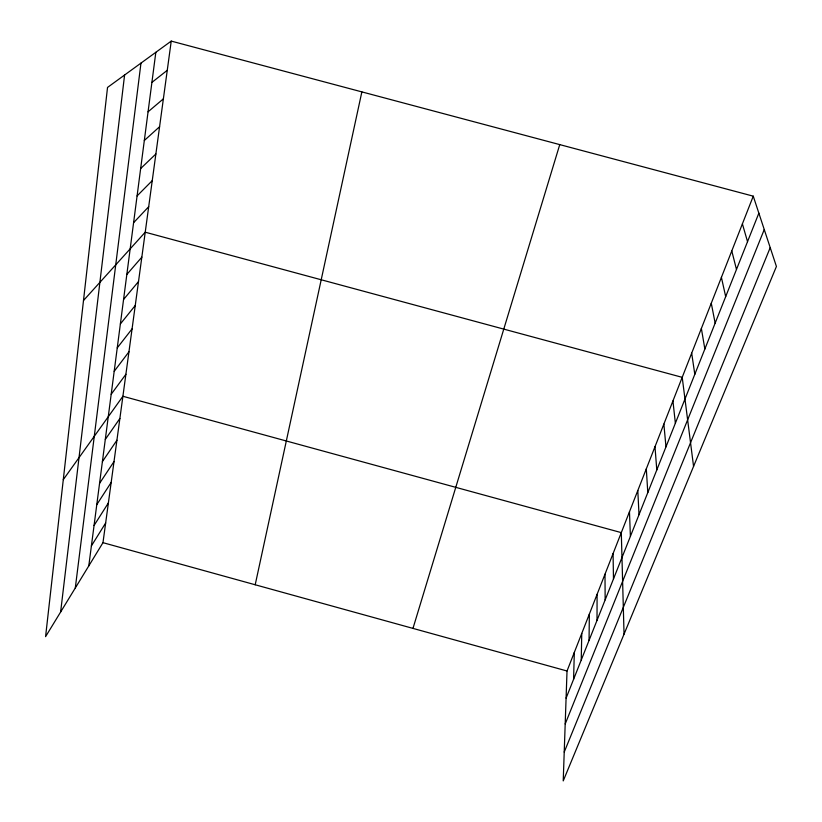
<?xml version="1.0" encoding="UTF-8"?>
<svg xmlns="http://www.w3.org/2000/svg" width="822" height="822" viewBox="0 0 822 822"><rect width="100%" height="100%" fill="white"/><g stroke="black" fill="none" stroke-linecap="round" stroke-linejoin="round"><path stroke-width="1.23" d="M597.019 620.343L597.091 594.347M589.045 640.4L589.353 614.096M581.236 660.056L581.76 633.443M573.581 679.301L574.321 652.411M753.26 196.17L567.026 670.999L563.224 780.9L776.42 266.472L753.26 196.17L171.233 41.1L107.528 87.43L45.58 636.649L102.976 542.674L171.233 41.1M60.623 612.02L124.584 75.028M75.295 588.007L140.973 63.109M88.786 565.916L155.831 52.31M255.2 584.771L361.865 91.889M412.973 628.398L559.751 144.61M566.091 698.155L758.86 213.155M565.197 723.987L764.255 229.533M564.221 752.079L770.214 247.617M91.396 545.9L105.658 522.998M94.068 525.474L108.391 502.92M96.78 504.626L111.176 482.442M99.565 483.346L114.022 461.553M102.401 461.615L116.919 440.243M105.298 439.431L119.878 418.48M63.294 479.647L122.899 396.276L621.298 532.625L624.042 634.142M111.186 394.293L125.9 374.277M114.186 371.349L128.951 351.816M117.238 347.901L132.075 328.892M120.372 323.95L135.26 305.486M123.567 299.475L138.507 281.576M126.824 274.456L141.836 257.163M83.495 300.503L145.227 232.205L682.209 377.339L693.562 466.393M133.585 222.711L148.7 206.712M137.079 195.934L152.245 180.645M140.654 168.551L155.872 153.991M144.312 140.511L159.581 126.732M148.063 111.813L163.383 98.846M151.895 82.416L167.267 70.312M102.976 542.674L567.026 670.999M742.4 223.882L747.527 241.647M731.786 250.946L736.481 269.462M721.408 277.384L725.682 296.619M711.277 303.226L715.15 323.128M701.372 328.492L704.855 349.021M691.682 353.183L694.806 374.318M672.941 400.972L675.365 423.217M663.868 424.09L665.974 446.849M654.99 446.726L656.788 469.958M646.308 468.879L647.798 492.573M637.8 490.57L639.013 514.695M629.467 511.818L630.402 536.355M613.068 553.627L613.479 578.935M604.992 574.198L605.156 599.855"/></g></svg>
